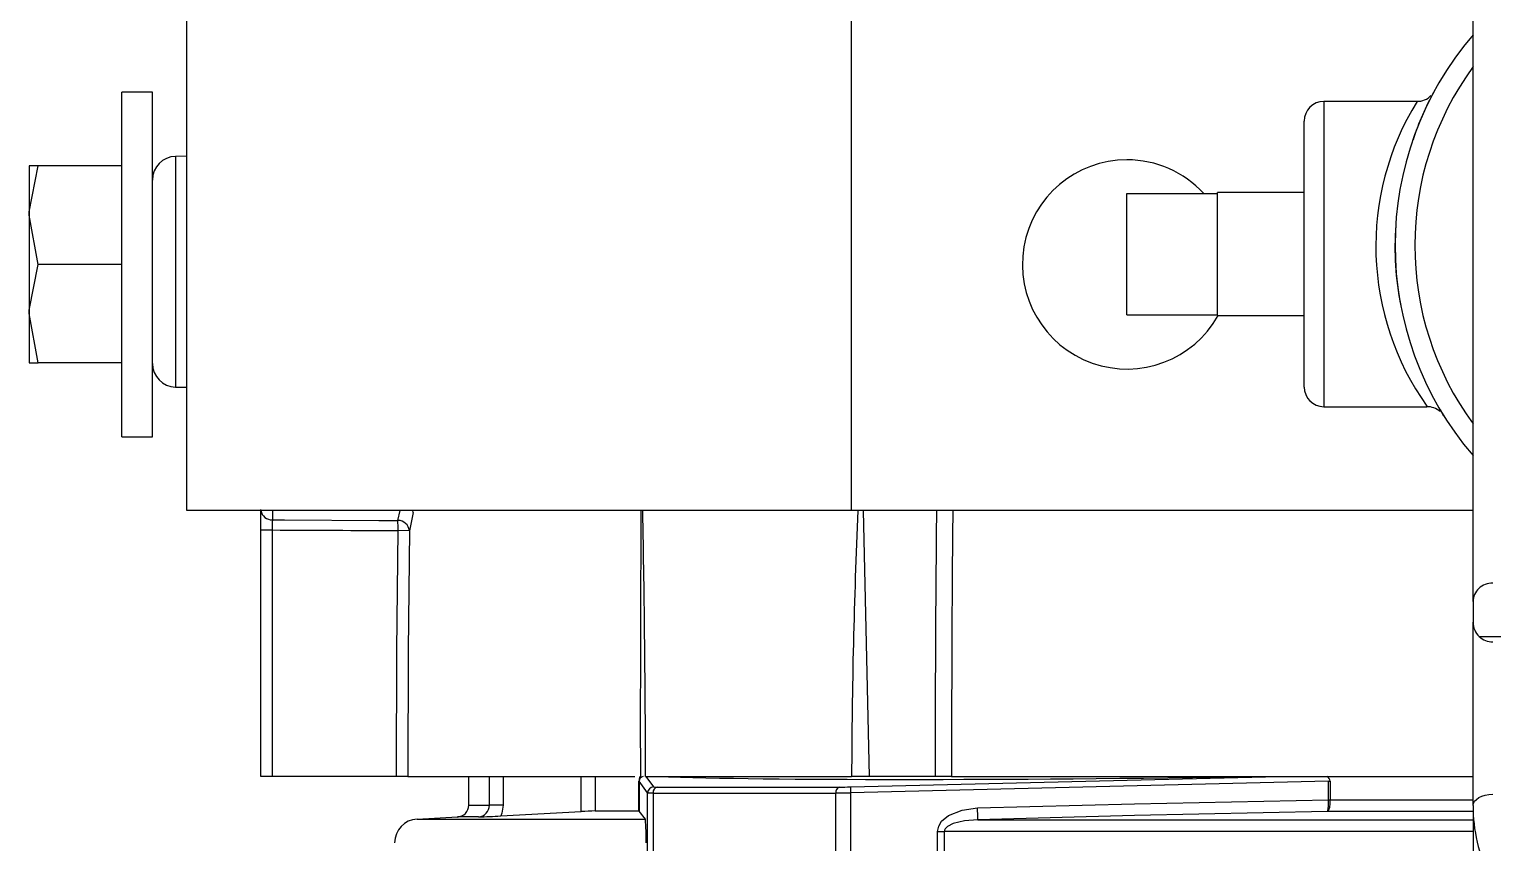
# Model space of a CAD drawing. Extents: x 6 to 134, y 1 to 99.
# Drawn here: x 52.908 to 56.625, y 89.195 to 91.26 of the extents above; entities that cross this region are included whole.
import ezdxf

# ---------------------------------------------------------------- set-up
doc = ezdxf.new("R2010")
doc.units = 0
doc.header["$MEASUREMENT"] = 0
doc.layers.add('OBJECT', color=7, linetype='CONTINUOUS')

msp = doc.modelspace()

# ---------------------------------------------------------------- linework, layer by layer
at = {"layer": 'OBJECT'}
for p, q in [((56.5754, 89.8075), (56.5754, 91.6908)), ((53.3084, 90.0383), (53.3084, 91.2883)), ((54.9964, 90.0383), (54.9964, 91.2883)), ((53.2214, 91.1008), (53.1434, 91.1008)), ((53.1434, 90.2258), (53.1434, 91.1008)), ((53.2214, 90.2258), (53.2214, 91.1008)), ((56.433, 91.0771), (56.1964, 91.0771)), ((56.1964, 91.0771), (56.1964, 90.3021)), ((56.1464, 90.3521), (56.1464, 91.0271)), ((53.3084, 90.9384), (53.2798, 90.9376)), ((53.2798, 90.9376), (53.2798, 90.352)), ((52.9307, 90.9133), (52.9084, 90.9133)), ((52.9084, 90.9133), (52.9084, 90.7883)), ((53.1434, 90.9133), (52.9307, 90.9133)), ((55.6964, 90.5356), (55.6964, 90.8436)), ((55.6964, 90.8436), (55.9264, 90.8436)), ((56.1464, 90.8456), (55.9264, 90.8456)), ((55.9264, 90.8436), (55.9264, 90.8456)), ((55.9264, 90.7145), (55.9264, 90.8436)), ((52.9307, 90.6633), (52.9084, 90.7883)), ((52.9084, 90.7883), (52.9084, 90.5383)), ((55.9264, 90.6647), (55.9264, 90.7145)), ((53.1434, 90.6633), (52.9307, 90.6633)), ((55.9264, 90.5356), (55.9264, 90.6647)), ((52.9307, 90.4133), (52.9084, 90.5383)), ((52.9084, 90.5383), (52.9084, 90.4133)), ((55.6964, 90.5356), (55.9264, 90.5356)), ((55.9264, 90.5336), (55.9264, 90.5356)), ((55.9264, 90.5336), (56.1464, 90.5336)), ((52.9084, 90.4133), (52.9307, 90.4133)), ((53.1434, 90.4133), (52.9307, 90.4133)), ((53.2798, 90.352), (53.3084, 90.3513)), ((56.1964, 90.3021), (56.4581, 90.3021)), ((53.1434, 90.2258), (53.2214, 90.2258)), ((54.9964, 90.0383), (53.3084, 90.0383)), ((53.4964, 89.9891), (53.4964, 90.0409)), ((53.5258, 90.0383), (53.5258, 90.015)), ((53.8447, 90.0133), (53.8501, 90.0383)), ((53.8836, 90.0339), (53.874, 89.9872)), ((53.8836, 90.0339), (53.8827, 90.0383)), ((54.461, 89.4359), (54.4628, 90.0383)), ((56.5754, 90.0383), (54.9964, 90.0383)), ((55.0265, 90.0383), (55.0414, 89.3633)), ((53.4964, 89.9891), (53.5256, 89.9891)), ((53.4964, 89.3633), (53.4964, 89.9891)), ((53.5256, 89.9891), (53.5256, 89.3633)), ((53.874, 89.9872), (53.845, 89.9876)), ((56.5754, 89.8075), (56.5754, 89.7548)), ((56.5754, 89.2893), (56.5754, 89.7548)), ((56.5911, 89.7183), (57.8016, 89.7183)), ((54.4611, 89.4356), (54.461, 89.3633)), ((53.5256, 89.3633), (53.4964, 89.3633)), ((53.8411, 89.3633), (53.5256, 89.3633)), ((53.8701, 89.3633), (53.8411, 89.3633)), ((53.8701, 89.3633), (54.4466, 89.3633)), ((54.0245, 89.2904), (54.0245, 89.3633)), ((54.0771, 89.2904), (54.0771, 89.3633)), ((54.1123, 89.3633), (54.1123, 89.2904)), ((54.3105, 89.2741), (54.3105, 89.3633)), ((54.3456, 89.3633), (54.3456, 89.2757)), ((54.4738, 89.3633), (54.9969, 89.3633)), ((54.4746, 89.3633), (54.4936, 89.3369)), ((54.9942, 89.3369), (56.0837, 89.3633)), ((55.0414, 89.3633), (54.9969, 89.3633)), ((55.2091, 89.3633), (55.0414, 89.3633)), ((55.2508, 89.3633), (55.2091, 89.3633)), ((55.2508, 89.3633), (56.5754, 89.3633)), ((54.4569, 89.2757), (54.4569, 89.3513)), ((54.4578, 89.3513), (54.4569, 89.3513)), ((54.479, 89.3219), (54.4578, 89.3513)), ((54.4578, 89.3513), (54.4578, 89.2756)), ((54.479, 88.7581), (54.479, 89.3219)), ((54.4928, 89.3214), (54.4928, 88.7581)), ((54.9571, 88.7581), (54.9571, 89.3214)), ((56.208, 89.3513), (54.9943, 89.3219)), ((54.9943, 89.3219), (54.9943, 88.7581)), ((56.208, 89.3513), (56.2128, 89.3513)), ((56.208, 89.3042), (56.208, 89.3513)), ((56.2128, 89.3513), (56.2128, 89.3042)), ((54.0245, 89.2904), (54.0771, 89.2904)), ((54.1123, 89.2904), (54.0771, 89.2904)), ((56.208, 89.3041), (56.208, 89.3042)), ((56.208, 89.3042), (56.2128, 89.3042)), ((56.2128, 89.3042), (56.2128, 89.3042)), ((56.2128, 89.3042), (56.5754, 89.3042)), ((56.5754, 89.2893), (56.5754, 89.1637)), ((53.8933, 89.2551), (53.996, 89.2605)), ((53.8933, 89.2551), (54.4732, 89.2551)), ((54.0492, 89.2605), (53.996, 89.2605)), ((54.1059, 89.2632), (54.3105, 89.2741)), ((54.3456, 89.2757), (54.4569, 89.2757)), ((54.4578, 89.2756), (54.4569, 89.2757)), ((54.4732, 89.2551), (54.4578, 89.2756)), ((55.3172, 89.2536), (56.5754, 89.2536)), ((56.5754, 89.2742), (56.2055, 89.2742)), ((55.2153, 89.2236), (55.2323, 89.2236)), ((55.2153, 88.7646), (55.2153, 89.2236)), ((55.2323, 89.2236), (55.2323, 88.7731)), ((56.5754, 89.2236), (55.2323, 89.2236))]:
    msp.add_line(p, q, dxfattribs=at)
at = {"layer": 'OBJECT', "flags": 128}
for points in [[(52.9084, 90.7883), (52.9085, 90.7972), (52.9307, 90.9133)], [(52.9084, 90.5383), (52.9085, 90.5472), (52.9307, 90.6633)], [(56.501, 90.2791), (56.5013, 90.2786), (56.4995, 90.2814), (56.4923, 90.2938)], [(53.5258, 90.015), (53.5563, 90.0148), (53.7963, 90.0136), (53.8447, 90.0133)], [(53.8411, 89.3633), (53.8421, 89.6842), (53.845, 89.9876)], [(53.874, 89.9872), (53.8711, 89.684), (53.8701, 89.3633)], [(54.1123, 89.2904), (54.109, 89.2706), (54.1059, 89.2632)], [(55.2153, 89.2236), (55.2182, 89.2376), (55.2256, 89.2495), (55.2427, 89.2639), (55.2775, 89.2782), (55.3168, 89.2835)], [(55.3168, 89.2835), (55.7156, 89.2941), (56.208, 89.3042)], [(56.2055, 89.2742), (56.2056, 89.2742), (56.2069, 89.275), (56.2093, 89.2789), (56.2112, 89.2856), (56.2124, 89.2943), (56.2128, 89.3042)], [(56.5754, 89.2893), (56.5763, 89.2949), (56.5792, 89.3003), (56.5838, 89.3053), (56.59, 89.3096), (56.5976, 89.3132), (56.6062, 89.3158), (56.6156, 89.3175), (56.6254, 89.318)], [(55.3172, 89.2536), (55.2841, 89.2509), (55.255, 89.2438), (55.2409, 89.2366), (55.2347, 89.2306), (55.233, 89.2274), (55.2323, 89.2236)], [(56.2055, 89.2742), (55.7158, 89.2641), (55.3172, 89.2536)]]:
    msp.add_lwpolyline(points, dxfattribs=at)
at = {"layer": 'OBJECT'}
for centre, radius, start, end in [((57.1964, 90.7118), 0.819, 139.3094, 220.6906), ((57.1964, 90.7118), 0.769, 143.8565, 216.1435), ((56.1964, 91.0271), 0.05, 90, 180), ((57.0282, 90.7091), 0.6997, 148.268, 215.4449), ((57.0582, 90.7757), 0.6671, 150.7117, 162.1938), ((56.4351, 91.1219), 0.0446, 267.3107, 318.2656), ((53.2813, 90.8776), 0.06, 91.4959, 180.0041), ((55.6964, 90.6633), 0.2655, 90, 330.7571), ((55.6964, 90.6633), 0.2655, 42.773, 90), ((57.0677, 90.7026), 0.6907, 175.0332, 191.977), ((53.2814, 90.412), 0.06, 180, 268.5), ((56.1964, 90.3521), 0.05, 180, 270), ((56.4608, 90.2563), 0.0455, 47.1003, 93.5083), ((53.5245, 90.0435), 0.0285, 190.4573, 272.6599), ((11.7716, 89.2527), 42.7023, 0.14833, 1.05407), ((71.2196, 89.3159), 16.2227, 177.44777, 179.83259), ((119.2677, 89.3712), 64.0586, 179.403291, 180.00704), ((126.5528, 89.3771), 71.302, 179.468698, 180.011111), ((54.1969, 89.9953), 0.6714, 178.3156, 180.5268), ((53.8441, 89.9832), 0.0302, 7.6259, 88.7928), ((53.163, 89.9935), 0.682, 359.4983, 1.6648), ((56.6254, 89.7548), 0.05, 180, 226.8214), ((56.6254, 89.7548), 0.05, 226.8214, 270), ((54.4843, 89.3514), 0.0274, 153.4783, 180.1923), ((54.4695, 89.3518), 0.0117, 101.5431, 182.4619), ((56.199, 89.3506), 0.0138, 3.0239, 66.8008), ((54.494, 89.3219), 0.015, 91.4385, 179.9673), ((54.5065, 89.3229), 0.0138, 100.6453, 185.9068), ((54.9704, 89.3236), 0.0135, 107.7114, 189.2162), ((55.2217, 89.331), 0.2276, 178.5268, 182.3017), ((53.9945, 89.2904), 0.03, 272.9977, 0.0002), ((54.0473, 89.2901), 0.0297, 273.6043, 0.5537), ((54.8431, 89.2628), 0.4742, 358.882, 2.5027), ((56.1407, 89.2946), 0.0679, 342.5216, 8.0447), ((56.172, 93.7396), 4.4357, 270.4654, 270.5275), ((57.0054, 89.2908), 0.4301, 180.2014, 204.999), ((53.8964, 89.1952), 0.06, 93.0002, 179.999), ((53.8964, 89.1952), 0.06, 93, 179.9991), ((53.7909, 95.2193), 5.9644, 272.48227, 273.02729), ((54.3904, 87.876), 1.4004, 91.8323, 93.2704), ((53.7661, 89.2043), 0.709, 359.2651, 4.1109)]:
    msp.add_arc(centre, radius, start, end, dxfattribs=at)
for centre, major_axis, ratio, start_param, end_param in [((62.2535, 90.6633), (35.624, 0), 0.01952, 4.464869, 4.474105), ((56.6254, 89.8075), (0.05, 0), 0.938361, 1.570796, 3.141593), ((57.1967, 89.458), (2.925, 0.0723), 0.024678, 3.541853, 4.310909), ((54.539, 89.323), (0.06, 0.0011), 0.018513, 3.158703, 3.832808), ((57.1964, 89.4429), (3.51, 0.0864), 0.024572, 3.832546, 4.019916), ((54.5386, 89.338), (0.045, 0.0011), 0.024678, 3.158436, 3.832541), ((57.196, 89.4579), (3.495, 0.0864), 0.024678, 3.832541, 4.01991), ((54.9953, 89.323), (0.06, 0.0011), 0.018513, 4.020177, 4.694593), ((54.995, 89.338), (0.045, 0.0011), 0.024678, 4.01991, 4.694326)]:
    msp.add_ellipse(centre, major_axis=major_axis, ratio=ratio, start_param=start_param, end_param=end_param, dxfattribs=at)

doc.saveas('drawing.dxf')
